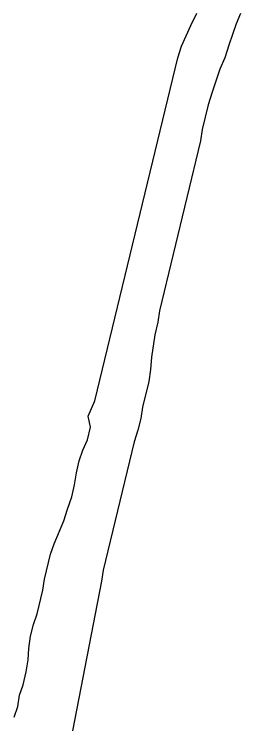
# Model space of a CAD drawing. Header units: inches. Extents: x 350994 to 353538, y 1581369 to 1583842.
# Drawn here: x 351526.227 to 351526.59, y 1583199.771 to 1583200.919 of the extents above; entities that cross this region are included whole.
import ezdxf

# ---------------------------------------------------------------- set-up
doc = ezdxf.new("R2010")
doc.units = ezdxf.units.IN
doc.header["$MEASUREMENT"] = 0
doc.linetypes.add('1', pattern=[0])
doc.layers.add('TREE', color=81, linetype='1')

# ---------------------------------------------------------------- blocks, each defined once
blk = doc.blocks.new('TREE_4')
at = {"color": 94}
for points in [[(-2.9, -31.8), (0, 0), (-2.9, 31.8), (0.1, 63.6), (0.1, 101.2), (-2.8, 135.9), (-8.5, 167.7), (-11.4, 202.4), (-11.3, 237.1), (-8.4, 268.9), (-8.4, 338.3), (-11.2, 370.1), (-11.2, 442.4), (-8.2, 474.2), (3.4, 543.6), (6.3, 578.3), (9.2, 615.8), (9.3, 650.5), (6.4, 685.2), (6.4, 719.9), (9.4, 751.7), (15.2, 783.5), (15.2, 821.1), (0.8, 850), (9.5, 896.3), (10, 1900.6), (12.9, 1935.3), (24.6, 1998.9), (33.3, 2036.5)], [(154.7, 2065.3), (148.9, 2033.5), (143.1, 1969.9), (140.2, 1932.3), (134.3, 1897.6), (128.5, 1828.2), (125.6, 1790.7), (125.5, 1718.4), (128.4, 1686.6), (128.3, 1188.2), (131.2, 1156.4), (131.1, 1118.8), (136.9, 1055.2), (142.6, 1020.5), (145.5, 985.8), (145.4, 910.6), (148.3, 878.8), (148.2, 844.1), (145.3, 809.4), (145, 433.6), (147.8, 401.8), (167.8, -30.6)]]:
    blk.add_lwpolyline(points, dxfattribs=at)

msp = doc.modelspace()

# ---------------------------------------------------------------- block references
at = {"layer": 'TREE', "lineweight": 5, "xscale": 0.0005632341247466223, "yscale": 0.0005632341529917539, "zscale": 0.0005632341444477617, "rotation": 346.4411541233163}
msp.add_blockref('TREE_4', (351526.233, 1583199.8099), dxfattribs=at)

doc.saveas('drawing.dxf')
